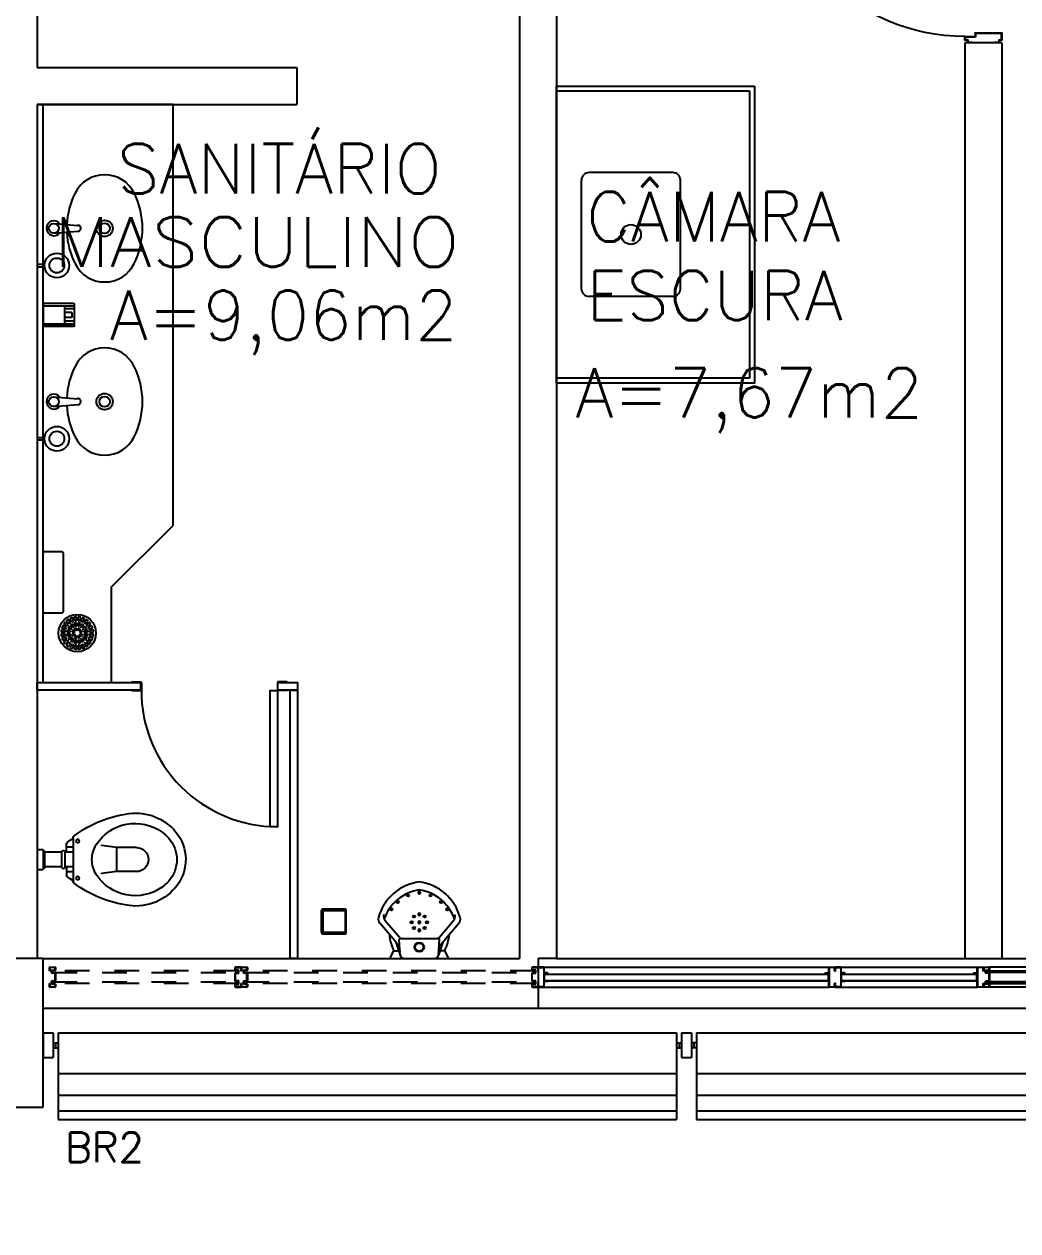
# Model space of a CAD drawing. Header units: millimetres. Extents: x 2128 to 2646, y 1972 to 2207.
# Drawn here: x 2470.959 to 2474.976, y 2053.215 to 2058.09 of the extents above; entities that cross this region are included whole.
import ezdxf

# ---------------------------------------------------------------- set-up
doc = ezdxf.new("R2010")
doc.units = ezdxf.units.MM
doc.linetypes.add('HIDDEN', pattern=[0.375, 0.25, -0.125])
for name, color, linetype in [('AR-ALV', 2, 'Continuous'), ('AR-BANCADAS', 1, 'Continuous'), ('AR-BRISES', 1, 'Continuous'), ('AR-DIVISÓRIAS', 230, 'Continuous'), ('AR-ESQ', 1, 'Continuous'), ('AR-ESTC', 3, 'Continuous'), ('AR-LOUCAS', 2, 'Continuous'), ('AR-PEITORIL', 1, 'Continuous'), ('AR-PORTA', 1, 'Continuous'), ('ar-talude', 1, 'Continuous'), ('AR-TXTCONG', 2, 'Continuous'), ('AR-WC', 7, 'Continuous'), ('BC- VISTA', 1, 'Continuous'), ('BC-CUBA', 1, 'Continuous'), ('BGR- VISTA', 12, 'Continuous'), ('BR-LINHAS', 1, 'Continuous'), ('BR-MONTANTE', 242, 'Continuous'), ('BR-PAINEL', 1, 'Continuous'), ('BR-SUPORTE', 1, 'Continuous'), ('BR-TEXTO', 2, 'Continuous'), ('COZ1', 1, 'Continuous'), ('DT-ESQ-MARCO-V', 1, 'Continuous'), ('DT-ESQ-PERFIL U-C', 2, 'Continuous'), ('DT-ESQ-PROJ', 1, 'HIDDEN'), ('DT-ESQ-VENEZIANA-C', 1, 'Continuous'), ('DT-ESQ-VENEZIANA-V', 1, 'Continuous'), ('DT-ESQ-VIDRO-C', 2, 'Continuous'), ('DT-ESQ-VIDRO-V', 71, 'Continuous'), ('DT-TXTMOD', 1, 'Continuous'), ('DV- VISTA', 2, 'Continuous'), ('DV-TEXTO', 2, 'Continuous'), ('HE_TIGRECAD', 253, 'Continuous'), ('maçaneta', 1, 'Continuous'), ('mov', 1, 'Continuous'), ('PM-PERFIL U-C', 2, 'Continuous'), ('pm1', 2, 'Continuous'), ('pm2', 2, 'Continuous'), ('TEXTO', 2, 'Continuous'), ('WC1', 1, 'Continuous'), ('WC2', 1, 'Continuous'), ('WC3', 1, 'Continuous'), ('Área', 2, 'Continuous')]:
    doc.layers.add(name, color=color, linetype=linetype)
doc.styles.add('S10', font='simplex.shx', dxfattribs={"height": 0.1})
doc.styles.add('S12', font='simplex.shx', dxfattribs={"width": 1.1, "height": 0.12})
doc.styles.add('S16', font='simplex.shx', dxfattribs={"width": 1.1, "height": 0.16})
doc.styles.add('UNB-100', font='simplex.shx', dxfattribs={"height": 0.2})

# ---------------------------------------------------------------- blocks, each defined once
blk = doc.blocks.new('MCTR-01p')
at = {"layer": 'WC1'}
for p, q in [((0.1134, 0), (-0.1134, 0)), ((-0.1169, -0.006), (-0.1028, -0.0318)), ((0.1169, -0.006), (0.1028, -0.0318)), ((-0.1209, -0.0973), (-0.16, -0.1436)), ((0.1209, -0.0973), (0.16, -0.1436))]:
    blk.add_line(p, q, dxfattribs=at)
blk.add_circle((0, -0.0459), 0.019, dxfattribs=at)
for centre, radius, start, end in [((-0.1134, -0.004), 0.00402, 90, 208.6993), ((0.1134, -0.004), 0.00402, 331.3007, 90), ((0.0514, -0.1098), 0.1728, 153.1667, 175.8553), ((-0.0514, -0.1098), 0.1728, 4.1447, 26.8333), ((-0.1408, -0.1598), 0.0251, 139.851, 195.7705), ((0.1408, -0.1598), 0.0251, 344.2295, 40.149), ((0.027, -0.1124), 0.1994, 195.7705, 262.231), ((-0.027, -0.1124), 0.1994, 277.769, 344.2295)]:
    blk.add_arc(centre, radius, start, end, dxfattribs=at)
at = {"layer": 'WC2'}
for p, q in [((-0.1028, -0.0318), (-0.083, -0.0318)), ((-0.0952, -0.0668), (-0.0769, -0.0144)), ((-0.0769, -0.0144), (-0.0814, -0.0774)), ((0.0769, -0.0144), (0.0814, -0.0774)), ((0.0952, -0.0668), (0.0769, -0.0144)), ((0.1028, -0.0318), (0.083, -0.0318)), ((-0.0801, -0.0849), (-0.1388, -0.1544)), ((-0.0929, -0.0641), (-0.1209, -0.0973)), ((0.0773, -0.0817), (-0.0773, -0.0817)), ((0.0801, -0.0849), (0.1388, -0.1544)), ((0.0929, -0.0641), (0.1209, -0.0973))]:
    blk.add_line(p, q, dxfattribs=at)
for centre, radius in [((0, -0.0459), 0.0162), ((-0.0307, -0.1466), 0.00453), ((-0.0216, -0.1233), 0.00453), ((0.0216, -0.1233), 0.00453), ((0.0307, -0.1466), 0.00453), ((-0.1131, -0.1987), 0.00453), ((-0.0216, -0.17), 0.00453), ((0.0216, -0.17), 0.00453), ((0.1131, -0.1987), 0.00453), ((-0.0873, -0.2281), 0.00453), ((0.0873, -0.2281), 0.00453), ((-0.0453, -0.2549), 0.00453), ((0.0453, -0.2549), 0.00453)]:
    blk.add_circle(centre, radius, dxfattribs=at)
for centre, radius, start, end in [((-0.0573, -0.018), 0.02, 115.5204, 169.5817), ((0.0573, -0.018), 0.02, 10.4183, 64.4796), ((-0.1424, -0.0223), 0.0647, 319.851, 355.9846), ((0.1424, -0.0223), 0.0647, 184.0154, 220.149), ((-0.0773, -0.0776), 0.00402, 175.9846, 270), ((-0.0719, -0.0937), 0.012, 89.3581, 133.3239), ((0.0719, -0.0937), 0.012, 46.6761, 90.6419), ((0.0773, -0.0776), 0.00402, 270, 4.0154), ((0, -0.1142), 0.00453, 90, 270), ((0, -0.1466), 0.00453, 90, 270), ((0, -0.1142), 0.00453, 270, 90), ((0, -0.1466), 0.00453, 270, 90), ((-0.1204, -0.1699), 0.024, 139.851, 200.6324), ((0.024, -0.1042), 0.1746, 198.2723, 262.1141), ((0, -0.1791), 0.00453, 90, 270), ((-0.024, -0.1042), 0.1746, 277.8859, 341.7277), ((0, -0.1791), 0.00453, 270, 90), ((0.1204, -0.1699), 0.024, 339.3676, 40.149), ((0.0001, -0.2664), 0.00453, 91.7832, 268.2168), ((-0.0001, -0.2664), 0.00453, 271.7832, 88.2168)]:
    blk.add_arc(centre, radius, start, end, dxfattribs=at)
blk = doc.blocks.new('PB')
at = {"layer": 'mov'}
blk.add_arc((0.0015, 0.0172), 0.55, 359.7335, 90, dxfattribs=at)
at = {"layer": 'pm1'}
blk.add_lwpolyline([(0.0315, 0.5673), (0.0315, 0.0172), (0.0015, 0.0172), (0.0015, 0.5673)], close=True, dxfattribs=at)
at = {"layer": 'pm2'}
for p, q in [((-0.0385, 0.0172), (-0.0008, 0.0172)), ((-0.0385, 0.0158), (-0.0385, 0.0172)), ((-0.0008, 0.0158), (-0.0385, 0.0158)), ((0, 0.015), (0, -0.015)), ((0.0015, -0.0152), (0.0015, 0.015)), ((0.5515, -0.0152), (0.5515, 0.015)), ((0.553, 0.015), (0.553, -0.015)), ((0.5915, 0.0172), (0.5537, 0.0172)), ((0.5537, 0.0158), (0.5915, 0.0158)), ((0.5915, 0.0158), (0.5915, 0.0172)), ((-0.001, -0.016), (-0.0385, -0.016)), ((-0.0385, -0.0175), (-0.0385, -0.016)), ((-0.0385, -0.0175), (-0.0008, -0.0175)), ((0.5915, -0.0175), (0.5537, -0.0175)), ((0.554, -0.016), (0.5915, -0.016)), ((0.5915, -0.0175), (0.5915, -0.016))]:
    blk.add_line(p, q, dxfattribs=at)
for centre, radius, start, end in [((-0.0008, 0.015), 0.00225, 0, 90), ((-0.0008, 0.015), 0.00075, 0, 90), ((0.5537, 0.015), 0.00225, 90, 180), ((0.5537, 0.015), 0.00075, 90, 180), ((-0.001, -0.015), 0.001, 270, 0), ((-0.0008, -0.0152), 0.00225, 270, 0), ((0.5537, -0.0152), 0.00225, 180, 270), ((0.554, -0.015), 0.001, 180, 270)]:
    blk.add_arc(centre, radius, start, end, dxfattribs=at)
blk = doc.blocks.new('CUBA-01P')
at = {"layer": 'WC1'}
blk.add_circle((-0.15, -0.08), 0.05, dxfattribs=at)
for centre, radius, start, end in [((0, -0.4404), 0.3205, 92.8226, 116.4054), ((0, -0.4404), 0.3205, 63.5946, 87.2424), ((-0.0831, -0.273), 0.1336, 116.4054, 243.5946), ((0.0831, -0.273), 0.1336, 296.4054, 63.5946), ((0, -0.1056), 0.3205, 243.5946, 296.4054)]:
    blk.add_arc(centre, radius, start, end, dxfattribs=at)
at = {"layer": 'WC2'}
for p, q in [((-0.1548, 0), (-0.1548, -0.0303)), ((-0.1448, 0), (-0.1448, -0.0303)), ((-0.02, -0.068), (-0.0118, -0.1652)), ((0.02, -0.068), (0.0118, -0.1652))]:
    blk.add_line(p, q, dxfattribs=at)
for centre, radius in [((0, -0.068), 0.02), ((-0.15, -0.08), 0.03), ((0, -0.273), 0.033), ((0, -0.273), 0.0212)]:
    blk.add_circle(centre, radius, dxfattribs=at)
for centre, radius, start, end in [((0.0002, -0.0678), 0.03, 306.4013, 232.6706), ((0.0002, -0.1652), 0.012, 180, 10.1205)]:
    blk.add_arc(centre, radius, start, end, dxfattribs=at)
blk = doc.blocks.new('BGR7')
at = {"layer": 'BGR- VISTA'}
for p, q in [((0, 0), (0, -2.335)), ((0.55, 0), (0, 0)), ((0.55, -1.7), (0.55, 0)), ((0.3, -1.95), (0.55, -1.7)), ((0.3, -1.95), (0.3, -2.335)), ((0, -2.335), (0.3, -2.335))]:
    blk.add_line(p, q, dxfattribs=at)
at = {"layer": 'AR-WC', "rotation": 90}
for p in [(0, -0.5), (0, -1.2)]:
    blk.add_blockref('CUBA-01P', p, dxfattribs=at)
blk = doc.blocks.new('CUBAbnc-01P')
at = {"layer": 'COZ1'}
for p, q in [((-0.25, -0.4705), (-0.25, -0.1305)), ((-0.22, -0.1005), (0.22, -0.1005)), ((0.25, -0.4705), (0.25, -0.1305)), ((-0.22, -0.5005), (0.22, -0.5005))]:
    blk.add_line(p, q, dxfattribs=at)
blk.add_circle((0, -0.3005), 0.04, dxfattribs=at)
for centre, start, end in [((-0.22, -0.1305), 90, 180), ((0.22, -0.1305), 0, 90), ((-0.22, -0.4705), 180, 270), ((0.22, -0.4705), 270, 0)]:
    blk.add_arc(centre, 0.03, start, end, dxfattribs=at)
blk = doc.blocks.new('BCP01')
at = {"layer": 'BC- VISTA'}
for p, q in [((0, -0.02), (0.78, -0.02)), ((0.78, -0.02), (0.78, -1.18)), ((0.78, -1.18), (0, -1.18))]:
    blk.add_line(p, q, dxfattribs=at)
blk.add_lwpolyline([(0.8, 0), (0.8, -1.2), (0, -1.2), (0, 0)], close=True, dxfattribs=at)
at = {"layer": 'BC-CUBA', "rotation": 90}
blk.add_blockref('CUBAbnc-01P', (0, -0.6), dxfattribs=at)
blk = doc.blocks.new('DV5')
at = {"layer": 'DV- VISTA'}
blk.add_lwpolyline([(0.03, 0), (0.03, -1.085), (0, -1.085), (0, 0)], close=True, dxfattribs=at)
at = {"layer": 'DV-TEXTO', "style": 'S12'}
for tag, p, flags in [('ACABAMENTO', (0.3815, -0.3886), 3), ('CANTONEIRA', (0.5815, -0.3886), 3), ('DIVISÓRIA', (-0.0185, -0.3886), 2), ('TAMANHO', (0.1815, -0.3886), 3)]:
    blk.add_attdef(tag, p, '', height=0.12, rotation=90, dxfattribs=dict(at, flags=flags))
blk = doc.blocks.new('DV7')
at = {"layer": 'DV- VISTA'}
blk.add_lwpolyline([(0.03, 0), (0.03, -0.42), (0, -0.42), (0, 0)], close=True, dxfattribs=at)
at = {"layer": 'DV-TEXTO', "style": 'S12'}
for tag, p, flags in [('ACABAMENTO', (0.5921, -0.2951), 3), ('CANTONEIRA', (0.7921, -0.2951), 3), ('DIVISÓRIA', (0.1921, -0.2951), 2), ('TAMANHO', (0.3921, -0.2951), 3)]:
    blk.add_attdef(tag, p, '', height=0.12, rotation=90, dxfattribs=dict(at, flags=flags))
blk = doc.blocks.new('DV8')
at = {"layer": 'DV- VISTA'}
blk.add_lwpolyline([(0, -0.03), (-0.08, -0.03), (-0.08, 0), (0, 0)], close=True, dxfattribs=at)
at = {"layer": 'DV-TEXTO', "style": 'S12'}
for tag, p, flags in [('DIVISÓRIA', (-0.0639, 0.0342), 2), ('TAMANHO', (-0.0639, -0.1658), 3), ('ACABAMENTO', (-0.0639, -0.3658), 3), ('CANTONEIRA', (-0.0639, -0.5658), 3)]:
    blk.add_attdef(tag, p, '', height=0.12, dxfattribs=dict(at, flags=flags))
blk = doc.blocks.new('EF67-P')
at = {"layer": 'DT-ESQ-MARCO-V', "ltscale": 0.1}
for p, q in [((1.9985, -0.035), (3.1515, -0.035)), ((3.1985, -0.035), (3.7515, -0.035)), ((4.3515, -0.035), (3.7985, -0.035)), ((1.9985, -0.115), (3.1515, -0.115)), ((3.1985, -0.115), (3.7515, -0.115)), ((4.3515, -0.115), (3.7985, -0.115))]:
    blk.add_line(p, q, dxfattribs=at)
at = {"layer": 'DT-ESQ-PERFIL U-C', "ltscale": 0.1}
for points in [[(2, -0.0984), (2, -0.061), (2.0135, -0.061, 1), (2.0135, -0.058), (2, -0.058), (2, -0.0365, 0.414214), (1.9985, -0.035), (1.9765, -0.035, 0.414214), (1.975, -0.0365), (1.975, -0.05), (1.9765, -0.05), (1.9765, -0.0365), (1.9985, -0.0365), (1.9985, -0.058, 0.414214), (2, -0.0595, 0.414214), (1.9985, -0.061), (1.9985, -0.0984), (1.9985, -0.1135), (1.9765, -0.1135), (1.9765, -0.1), (1.975, -0.1), (1.975, -0.1135, 0.414214), (1.9765, -0.115), (1.9985, -0.115, 0.414214), (2, -0.1135)], [(3.15, -0.0984), (3.15, -0.061), (3.1365, -0.061, -1), (3.1365, -0.058), (3.15, -0.058), (3.15, -0.0365, -0.414214), (3.1515, -0.035), (3.1735, -0.035, -0.414214), (3.175, -0.0365), (3.175, -0.05), (3.1735, -0.05), (3.1735, -0.0365), (3.1515, -0.0365), (3.1515, -0.058, -0.414214), (3.15, -0.0595, -0.414214), (3.1515, -0.061), (3.1515, -0.0984), (3.1515, -0.1135), (3.1735, -0.1135), (3.1735, -0.1), (3.175, -0.1), (3.175, -0.1135, -0.414214), (3.1735, -0.115), (3.1515, -0.115, -0.414214), (3.15, -0.1135)], [(3.2, -0.0984), (3.2, -0.061), (3.2135, -0.061, 1), (3.2135, -0.058), (3.2, -0.058), (3.2, -0.0365, 0.414214), (3.1985, -0.035), (3.1765, -0.035, 0.414214), (3.175, -0.0365), (3.175, -0.05), (3.1765, -0.05), (3.1765, -0.0365), (3.1985, -0.0365), (3.1985, -0.058, 0.414214), (3.2, -0.0595, 0.414214), (3.1985, -0.061), (3.1985, -0.0984), (3.1985, -0.1135), (3.1765, -0.1135), (3.1765, -0.1), (3.175, -0.1), (3.175, -0.1135, 0.414214), (3.1765, -0.115), (3.1985, -0.115, 0.414214), (3.2, -0.1135)], [(3.75, -0.0984), (3.75, -0.061), (3.7365, -0.061, -1), (3.7365, -0.058), (3.75, -0.058), (3.75, -0.0365, -0.414214), (3.7515, -0.035), (3.7735, -0.035, -0.414214), (3.775, -0.0365), (3.775, -0.05), (3.7735, -0.05), (3.7735, -0.0365), (3.7515, -0.0365), (3.7515, -0.058, -0.414214), (3.75, -0.0595, -0.414214), (3.7515, -0.061), (3.7515, -0.0984), (3.7515, -0.1135), (3.7735, -0.1135), (3.7735, -0.1), (3.775, -0.1), (3.775, -0.1135, -0.414214), (3.7735, -0.115), (3.7515, -0.115, -0.414214), (3.75, -0.1135)], [(3.8, -0.1035), (3.8, -0.1135, -0.414214), (3.7985, -0.115), (3.7765, -0.115, -0.414214), (3.775, -0.1135), (3.775, -0.1), (3.7765, -0.1), (3.7765, -0.113, 0.414214), (3.777, -0.1135), (3.798, -0.1135, 0.414214), (3.7985, -0.113), (3.7985, -0.1035), (3.7855, -0.1035, -0.414214), (3.784, -0.102), (3.784, -0.092, -0.414214), (3.7855, -0.0905), (3.7985, -0.0905), (3.7985, -0.0595), (3.7855, -0.0595, -0.414214), (3.784, -0.058), (3.784, -0.048, -0.414214), (3.7855, -0.0465), (3.7985, -0.0465), (3.7985, -0.037, 0.414214), (3.798, -0.0365), (3.777, -0.0365, 0.414214), (3.7765, -0.037), (3.7765, -0.05), (3.775, -0.05), (3.775, -0.0365, -0.414214), (3.7765, -0.035), (3.7985, -0.035, -0.414214), (3.8, -0.0365), (3.8, -0.0465, -0.414214), (3.7985, -0.048), (3.7855, -0.048), (3.7855, -0.058), (3.7985, -0.058), (3.7985, -0.058, -0.414214), (3.8, -0.0595), (3.8, -0.0905, -0.414214), (3.7985, -0.092), (3.7985, -0.092), (3.7855, -0.092), (3.7855, -0.102), (3.7985, -0.102, -0.414214)], [(2.015, -0.061), (2.0015, -0.061, 0.414214), (2, -0.0625), (2, -0.0895, 0.414214), (2.0015, -0.091), (2.015, -0.091), (2.015, -0.0895), (2.0015, -0.0895), (2.0015, -0.0625), (2.015, -0.0625)], [(3.135, -0.061), (3.1485, -0.061, -0.414214), (3.15, -0.0625), (3.15, -0.0895, -0.414214), (3.1485, -0.091), (3.135, -0.091), (3.135, -0.0895), (3.1485, -0.0895), (3.1485, -0.0625), (3.135, -0.0625)], [(3.215, -0.061), (3.2015, -0.061, 0.414214), (3.2, -0.0625), (3.2, -0.0895, 0.414214), (3.2015, -0.091), (3.215, -0.091), (3.215, -0.0895), (3.2015, -0.0895), (3.2015, -0.0625), (3.215, -0.0625)], [(3.735, -0.061), (3.7485, -0.061, -0.414214), (3.75, -0.0625), (3.75, -0.0895, -0.414214), (3.7485, -0.091), (3.735, -0.091), (3.735, -0.0895), (3.7485, -0.0895), (3.7485, -0.0625), (3.735, -0.0625)]]:
    blk.add_lwpolyline(points, format="xyb", close=True, dxfattribs=at)
for points in [[(2, -0.0595), (2.0135, -0.0595)], [(3.15, -0.0595), (3.1365, -0.0595)], [(3.2, -0.0595), (3.2135, -0.0595)], [(3.75, -0.0595), (3.7365, -0.0595)]]:
    blk.add_lwpolyline(points, dxfattribs=at)
at = {"layer": 'DT-ESQ-PROJ', "ltscale": 0.1}
for points in [[(0.025, -0.1035), (0.025, -0.1135, -0.414214), (0.0235, -0.115), (0.0015, -0.115, -0.414214), (0, -0.1135), (0, -0.1), (0.0015, -0.1), (0.0015, -0.113, 0.414214), (0.002, -0.1135), (0.023, -0.1135, 0.414214), (0.0235, -0.113), (0.0235, -0.1035), (0.0105, -0.1035, -0.414214), (0.009, -0.102), (0.009, -0.092, -0.414214), (0.0105, -0.0905), (0.0235, -0.0905), (0.0235, -0.0595), (0.0105, -0.0595, -0.414214), (0.009, -0.058), (0.009, -0.048, -0.414214), (0.0105, -0.0465), (0.0235, -0.0465), (0.0235, -0.037, 0.414214), (0.023, -0.0365), (0.002, -0.0365, 0.414214), (0.0015, -0.037), (0.0015, -0.05), (0, -0.05), (0, -0.0365, -0.414214), (0.0015, -0.035), (0.0235, -0.035, -0.414214), (0.025, -0.0365), (0.025, -0.0465, -0.414214), (0.0235, -0.048), (0.0105, -0.048), (0.0105, -0.058), (0.0235, -0.058), (0.0235, -0.058, -0.414214), (0.025, -0.0595), (0.025, -0.0905, -0.414214), (0.0235, -0.092), (0.0235, -0.092), (0.0105, -0.092), (0.0105, -0.102), (0.0235, -0.102, -0.414214)], [(0.75, -0.1035), (0.75, -0.1135, 0.414214), (0.7515, -0.115), (0.7735, -0.115, 0.414214), (0.775, -0.1135), (0.775, -0.1), (0.7735, -0.1), (0.7735, -0.113, -0.414214), (0.773, -0.1135), (0.752, -0.1135, -0.414214), (0.7515, -0.113), (0.7515, -0.1035), (0.7645, -0.1035, 0.414214), (0.766, -0.102), (0.766, -0.092, 0.414214), (0.7645, -0.0905), (0.7515, -0.0905), (0.7515, -0.0595), (0.7645, -0.0595, 0.414214), (0.766, -0.058), (0.766, -0.048, 0.414214), (0.7645, -0.0465), (0.7515, -0.0465), (0.7515, -0.037, -0.414214), (0.752, -0.0365), (0.773, -0.0365, -0.414214), (0.7735, -0.037), (0.7735, -0.05), (0.775, -0.05), (0.775, -0.0365, 0.414214), (0.7735, -0.035), (0.7515, -0.035, 0.414214), (0.75, -0.0365), (0.75, -0.0465, 0.414214), (0.7515, -0.048), (0.7645, -0.048), (0.7645, -0.058), (0.7515, -0.058), (0.7515, -0.058, 0.414214), (0.75, -0.0595), (0.75, -0.0905, 0.414214), (0.7515, -0.092), (0.7515, -0.092), (0.7645, -0.092), (0.7645, -0.102), (0.7515, -0.102, 0.414214)], [(0.8, -0.1035), (0.8, -0.1135, -0.414214), (0.7985, -0.115), (0.7765, -0.115, -0.414214), (0.775, -0.1135), (0.775, -0.1), (0.7765, -0.1), (0.7765, -0.113, 0.414214), (0.777, -0.1135), (0.798, -0.1135, 0.414214), (0.7985, -0.113), (0.7985, -0.1035), (0.7855, -0.1035, -0.414214), (0.784, -0.102), (0.784, -0.092, -0.414214), (0.7855, -0.0905), (0.7985, -0.0905), (0.7985, -0.0595), (0.7855, -0.0595, -0.414214), (0.784, -0.058), (0.784, -0.048, -0.414214), (0.7855, -0.0465), (0.7985, -0.0465), (0.7985, -0.037, 0.414214), (0.798, -0.0365), (0.777, -0.0365, 0.414214), (0.7765, -0.037), (0.7765, -0.05), (0.775, -0.05), (0.775, -0.0365, -0.414214), (0.7765, -0.035), (0.7985, -0.035, -0.414214), (0.8, -0.0365), (0.8, -0.0465, -0.414214), (0.7985, -0.048), (0.7855, -0.048), (0.7855, -0.058), (0.7985, -0.058), (0.7985, -0.058, -0.414214), (0.8, -0.0595), (0.8, -0.0905, -0.414214), (0.7985, -0.092), (0.7985, -0.092), (0.7855, -0.092), (0.7855, -0.102), (0.7985, -0.102, -0.414214)], [(1.95, -0.1035), (1.95, -0.1135, 0.414214), (1.9515, -0.115), (1.9735, -0.115, 0.414214), (1.975, -0.1135), (1.975, -0.1), (1.9735, -0.1), (1.9735, -0.113, -0.414214), (1.973, -0.1135), (1.952, -0.1135, -0.414214), (1.9515, -0.113), (1.9515, -0.1035), (1.9645, -0.1035, 0.414214), (1.966, -0.102), (1.966, -0.092, 0.414214), (1.9645, -0.0905), (1.9515, -0.0905), (1.9515, -0.0595), (1.9645, -0.0595, 0.414214), (1.966, -0.058), (1.966, -0.048, 0.414214), (1.9645, -0.0465), (1.9515, -0.0465), (1.9515, -0.037, -0.414214), (1.952, -0.0365), (1.973, -0.0365, -0.414214), (1.9735, -0.037), (1.9735, -0.05), (1.975, -0.05), (1.975, -0.0365, 0.414214), (1.9735, -0.035), (1.9515, -0.035, 0.414214), (1.95, -0.0365), (1.95, -0.0465, 0.414214), (1.9515, -0.048), (1.9645, -0.048), (1.9645, -0.058), (1.9515, -0.058), (1.9515, -0.058, 0.414214), (1.95, -0.0595), (1.95, -0.0905, 0.414214), (1.9515, -0.092), (1.9515, -0.092), (1.9645, -0.092), (1.9645, -0.102), (1.9515, -0.102, 0.414214)]]:
    blk.add_lwpolyline(points, format="xyb", close=True, dxfattribs=at)
for points in [[(0.7625, -0.056), (0.7625, -0.05), (0.0125, -0.05), (0.0125, -0.056)], [(0.7625, -0.094), (0.7625, -0.1), (0.0125, -0.1), (0.0125, -0.094)], [(1.9625, -0.056), (1.9625, -0.05), (0.7875, -0.05), (0.7875, -0.056)], [(1.9625, -0.094), (1.9625, -0.1), (0.7875, -0.1), (0.7875, -0.094)]]:
    blk.add_lwpolyline(points, close=True, dxfattribs=at)
at = {"layer": 'DT-ESQ-VENEZIANA-C', "ltscale": 0.1}
for p, q in [((2.0015, -0.088), (3.1485, -0.088)), ((2.0015, -0.0895), (3.1485, -0.0895)), ((3.2015, -0.088), (3.7485, -0.088)), ((3.2015, -0.0895), (3.7485, -0.0895))]:
    blk.add_line(p, q, dxfattribs=at)
at = {"layer": 'DT-ESQ-VENEZIANA-V', "ltscale": 0.1}
for p, q in [((2.0015, -0.0625), (3.1485, -0.0625)), ((3.2015, -0.0625), (3.7485, -0.0625))]:
    blk.add_line(p, q, dxfattribs=at)
at = {"layer": 'DT-ESQ-VIDRO-C', "ltscale": 0.1}
blk.add_lwpolyline([(3.7875, -0.056), (3.7875, -0.05), (4.3625, -0.05), (4.3625, -0.056)], close=True, dxfattribs=at)
at = {"layer": 'DT-ESQ-VIDRO-V', "ltscale": 0.1}
blk.add_lwpolyline([(3.7875, -0.094), (3.7875, -0.1), (4.3625, -0.1), (4.3625, -0.094)], close=True, dxfattribs=at)
at = {"layer": 'DT-TXTMOD', "ltscale": 0.1, "style": 'S10', "flags": 3}
for tag, p in [('M01A', (0.025, -0.255)), ('M02A', (0.4253, -0.255)), ('M03A', (0.827, -0.255)), ('M04A', (1.2288, -0.255)), ('M05A', (1.6306, -0.255)), ('M06A', (2.0323, -0.255)), ('M07A', (2.4341, -0.255)), ('M08A', (2.8359, -0.255)), ('M09A', (3.2376, -0.255)), ('M10A', (3.6394, -0.255)), ('M11A', (4.0412, -0.255)), ('M12A', (4.4429, -0.255)), ('M13A', (4.8447, -0.255)), ('M14A', (5.2464, -0.255)), ('M15A', (5.6482, -0.255)), ('M16A', (6.05, -0.255))]:
    blk.add_attdef(tag, p, '', height=0.1, dxfattribs=at)
blk = doc.blocks.new('BR-MODULO2')
at = {"layer": 'BR-LINHAS'}
for p, q in [((0.06, -0.2648), (2.56, -0.2648)), ((2.64, -0.2648), (5.14, -0.2648)), ((0.06, -0.3524), (2.56, -0.3524)), ((2.64, -0.3524), (5.14, -0.3524)), ((0.06, -0.4147), (2.56, -0.4147)), ((2.64, -0.4147), (5.14, -0.4147))]:
    blk.add_line(p, q, dxfattribs=at)
at = {"layer": 'BR-MONTANTE'}
for p, q in [((0, -0.1), (0, -0.2)), ((0, -0.1), (0.04, -0.1)), ((0.04, -0.1), (0.04, -0.2)), ((2.5797, -0.1), (2.6197, -0.1)), ((2.5797, -0.1), (2.5797, -0.2)), ((2.6197, -0.1), (2.6197, -0.2)), ((0, -0.2), (0.04, -0.2)), ((2.5797, -0.2), (2.6197, -0.2))]:
    blk.add_line(p, q, dxfattribs=at)
at = {"layer": 'BR-PAINEL'}
for p, q in [((0.06, -0.1), (2.56, -0.1)), ((0.06, -0.1), (0.06, -0.45)), ((2.56, -0.1), (2.56, -0.45)), ((2.64, -0.1), (2.64, -0.45)), ((2.64, -0.1), (5.14, -0.1)), ((0.06, -0.45), (2.56, -0.45)), ((2.64, -0.45), (5.14, -0.45))]:
    blk.add_line(p, q, dxfattribs=at)
at = {"layer": 'BR-SUPORTE'}
for p, q in [((0.04, -0.14), (0.06, -0.14)), ((0.05, -0.14), (0.05, -0.16)), ((2.5597, -0.14), (2.5797, -0.14)), ((2.5697, -0.14), (2.5697, -0.16)), ((2.6397, -0.14), (2.6197, -0.14)), ((2.6297, -0.14), (2.6297, -0.16)), ((0.04, -0.16), (0.06, -0.16)), ((2.5597, -0.16), (2.5797, -0.16)), ((2.6397, -0.16), (2.6197, -0.16))]:
    blk.add_line(p, q, dxfattribs=at)
blk = doc.blocks.new('PM3C')
at = {"layer": 'maçaneta'}
for points in [[(0.02, 0.9), (-0.035, 0.9), (-0.035, 0.79), (0, 0.79), (0, 0.8), (-0.02, 0.8), (-0.02, 0.8785, -0.414214), (-0.0185, 0.88), (0.02, 0.88)], [(0.125, 0.9), (0.07, 0.9), (0.07, 0.88), (0.1085, 0.88, -0.414214), (0.11, 0.8785), (0.11, 0.8), (0.09, 0.8), (0.09, 0.79), (0.125, 0.79)]]:
    blk.add_lwpolyline(points, format="xyb", close=True, dxfattribs=at)
for points in [[(0.02, 0.79), (0.02, 0.83), (0.025, 0.83), (0.025, 0.79)], [(0.07, 0.79), (0.07, 0.83), (0.065, 0.83), (0.065, 0.79)]]:
    blk.add_lwpolyline(points, close=True, dxfattribs=at)
at = {"layer": 'mov'}
blk.add_arc((0.025, 0.15), 0.8, 0, 90, dxfattribs=at)
at = {"layer": 'PM-PERFIL U-C'}
for p, q in [((0.01, 0.14), (0.01, 0.1485)), ((0.0115, 0.15), (0.0235, 0.15)), ((0.012, 0.148), (0.012, 0.1395)), ((0.023, 0.148), (0.012, 0.148)), ((0.023, 0.1085), (0.023, 0.148)), ((0.025, 0.1485), (0.025, 0.109)), ((0.825, 0.1485), (0.825, 0.109)), ((0.8385, 0.15), (0.8265, 0.15)), ((0.827, 0.148), (0.838, 0.148)), ((0.827, 0.1085), (0.827, 0.148)), ((0.838, 0.148), (0.838, 0.1395)), ((0.84, 0.14), (0.84, 0.1485)), ((0, 0.12), (0, 0.1385)), ((0.002, 0.12), (0, 0.12)), ((0.0015, 0.14), (0.01, 0.14)), ((0.002, 0.138), (0.002, 0.12)), ((0.0105, 0.138), (0.002, 0.138)), ((0.038, 0.107), (0.0245, 0.107)), ((0.0385, 0.109), (0.025, 0.109)), ((0.038, 0.107), (0.038, 0.002)), ((0.04, 0.1075), (0.04, 0.0015)), ((0.81, 0.1075), (0.81, 0.0015)), ((0.8115, 0.109), (0.825, 0.109)), ((0.812, 0.107), (0.8255, 0.107)), ((0.812, 0.107), (0.812, 0.002)), ((0.8395, 0.138), (0.848, 0.138)), ((0.8485, 0.14), (0.84, 0.14)), ((0.848, 0.138), (0.848, 0.12)), ((0.848, 0.12), (0.85, 0.12)), ((0.85, 0.12), (0.85, 0.1385)), ((0, 0.03), (0.002, 0.03)), ((0, 0.0115), (0, 0.03)), ((0.01, 0.01), (0.0015, 0.01)), ((0.002, 0.03), (0.002, 0.012)), ((0.002, 0.012), (0.0105, 0.012)), ((0.01, 0.0015), (0.01, 0.01)), ((0.0385, 0), (0.0115, 0)), ((0.012, 0.0105), (0.012, 0.002)), ((0.012, 0.002), (0.038, 0.002)), ((0.8115, 0), (0.8385, 0)), ((0.838, 0.002), (0.812, 0.002)), ((0.838, 0.0105), (0.838, 0.002)), ((0.848, 0.012), (0.8395, 0.012)), ((0.84, 0.0015), (0.84, 0.01)), ((0.84, 0.01), (0.8485, 0.01)), ((0.85, 0.03), (0.848, 0.03)), ((0.848, 0.03), (0.848, 0.012)), ((0.85, 0.0115), (0.85, 0.03))]:
    blk.add_line(p, q, dxfattribs=at)
for centre, start, end in [((0.0115, 0.1485), 90, 180), ((0.0235, 0.1485), 360, 90), ((0.8265, 0.1485), 90, 180), ((0.8385, 0.1485), 0, 90), ((0.0015, 0.1385), 90, 180), ((0.0105, 0.1395), 270, 0), ((0.0245, 0.1085), 180, 270), ((0.0385, 0.1075), 0, 90), ((0.8115, 0.1075), 90, 180), ((0.8255, 0.1085), 270, 0), ((0.8395, 0.1395), 180, 270), ((0.8485, 0.1385), 0, 90), ((0.0015, 0.0115), 180, 270), ((0.0115, 0.0015), 180, 270), ((0.0105, 0.0105), 0, 90), ((0.0385, 0.0015), 269.9386, 0), ((0.8115, 0.0015), 180, 270.0614), ((0.8395, 0.0105), 90, 180), ((0.8385, 0.0015), 270, 0), ((0.8485, 0.0115), 270, 0)]:
    blk.add_arc(centre, 0.0015, start, end, dxfattribs=at)
at = {"layer": 'pm1'}
blk.add_lwpolyline([(0.065, 0.95), (0.065, 0.15), (0.025, 0.15), (0.025, 0.95)], close=True, dxfattribs=at)
blk = doc.blocks.new('BACI-01P')
at = {"layer": 'WC1'}
for p, q in [((0.1191, 0.03), (0.1191, 0.0624)), ((0.146, 0.0857), (0.146, 0.0887)), ((0.1191, 0.03), (0.1139, 0.03)), ((0.1139, 0.0298), (0.1139, -0.0298)), ((0.1191, -0.03), (0.1139, -0.03)), ((0.1191, -0.03), (0.1191, -0.0624)), ((0.146, -0.0857), (0.146, -0.0887))]:
    blk.add_line(p, q, dxfattribs=at)
for centre, radius, start, end in [((0.4364, -0.2936), 0.4837, 97.6805, 126.3454), ((0.3996, -0.0205), 0.2081, 36.8881, 97.6805), ((0.4268, 0), 0.174, 320.4767, 36.8881), ((0.1282, 0.0624), 0.00909, 126.1604, 180), ((0.4044, -0.3155), 0.4771, 122.7818, 126.1604), ((0.1551, 0.0887), 0.00909, 126.3358, 180), ((0.1282, -0.0624), 0.00909, 180, 233.8396), ((0.4044, 0.3155), 0.4771, 233.8396, 237.2182), ((0.1551, -0.0887), 0.00909, 180, 238.9825), ((0.4364, 0.2936), 0.4837, 233.7577, 262.3195), ((0.3996, 0.0205), 0.2081, 262.3195, 320.8979)]:
    blk.add_arc(centre, radius, start, end, dxfattribs=at)
at = {"layer": 'WC2'}
for p, q in [((0.146, -0.0857), (0.146, 0.0857)), ((0, 0.04), (0.023, 0.04)), ((0.025, 0.035), (0.025, 0.038)), ((0.025, -0.035), (0.025, 0.035)), ((0.025, 0.035), (0.028, 0.035)), ((0.03, -0.033), (0.03, 0.033)), ((0.1, 0.03), (0.03, 0.03)), ((0.1, 0.0298), (0.1, -0.0298)), ((0, -0.04), (0.023, -0.04)), ((0.025, -0.038), (0.025, -0.035)), ((0.025, -0.035), (0.028, -0.035)), ((0.1, -0.03), (0.03, -0.03))]:
    blk.add_line(p, q, dxfattribs=at)
for centre, radius, start, end in [((0.3966, -0.0404), 0.1866, 54.2515, 147.3201), ((0.4126, -0.0182), 0.1592, 41.3299, 54.2515), ((0.3335, 0), 0.1117, 147.3201, 180), ((0.4333, 0), 0.1317, 0, 41.3299), ((0.023, 0.038), 0.002, 0, 90), ((0.028, 0.033), 0.002, 0, 90), ((0.107, 0.0298), 0.00697, 0, 180), ((0.3335, 0), 0.1117, 180, 212.6799), ((0.4333, 0), 0.1317, 318.6701, 0), ((0.023, -0.038), 0.002, 270, 0), ((0.028, -0.033), 0.002, 270, 0), ((0.107, -0.0298), 0.00697, 180, 0), ((0.3966, 0.0404), 0.1866, 212.6799, 305.7485), ((0.4126, 0.0182), 0.1592, 305.7485, 318.6701)]:
    blk.add_arc(centre, radius, start, end, dxfattribs=at)
at = {"layer": 'WC3'}
for p, q in [((0.146, 0.0497), (0.1191, 0.0497)), ((0.261, 0.0562), (0.2593, 0.0585)), ((0.3229, 0.0486), (0.261, 0.0562)), ((0.146, 0.03), (0.1191, 0.03)), ((0.3229, 0.0486), (0.3229, -0.0486)), ((0.4015, 0.0486), (0.3229, 0.0486)), ((0.146, -0.03), (0.1191, -0.03)), ((0.3229, -0.0486), (0.261, -0.0562)), ((0.4015, -0.0486), (0.3229, -0.0486)), ((0.146, -0.0497), (0.1191, -0.0497)), ((0.261, -0.0562), (0.2593, -0.0585))]:
    blk.add_line(p, q, dxfattribs=at)
for centre in [(0.1641, 0.075), (0.1641, -0.075)]:
    blk.add_circle(centre, 0.00682, dxfattribs=at)
blk.add_arc((0.4015, 0), 0.0486, 270, 90, dxfattribs=at)
blk = doc.blocks.new('TLHR-01p')
at = {"layer": 'WC1'}
blk.add_lwpolyline([(-0.117, 0.08), (0.117, 0.08, -0.414214), (0.125, 0.072), (0.125, 0.008, -0.414214), (0.117, 0), (-0.117, 0, -0.414214), (-0.125, 0.008), (-0.125, 0.072, -0.414214)], format="xyb", close=True, dxfattribs=at)
blk = doc.blocks.new('SBSPRAY-P')
at = {"layer": 'WC1'}
for p, q in [((-0.0444, 0), (0.0444, 0)), ((-0.0469, -0.122), (-0.0469, -0.0025)), ((-0.0376, -0.0025), (-0.0376, -0.122)), ((0.0376, -0.122), (0.0376, -0.0025)), ((0.0376, -0.0025), (0.0376, -0.122)), ((0.0469, -0.122), (0.0469, -0.0025)), ((-0.0376, -0.0861), (0.0376, -0.0861)), ((-0.0444, -0.1245), (0.0444, -0.1245))]:
    blk.add_line(p, q, dxfattribs=at)
for centre, start, end in [((-0.0444, -0.0025), 90, 180), ((0.0444, -0.0025), 0, 90), ((-0.0351, -0.0025), 90, 180), ((0.0351, -0.0025), 0, 90), ((-0.0444, -0.122), 180, 270), ((-0.0351, -0.122), 180, 270), ((0.0351, -0.122), 270, 360), ((0.0444, -0.122), 270, 0)]:
    blk.add_arc(centre, 0.0025, start, end, dxfattribs=at)
at = {"layer": 'WC2'}
for p, q in [((-0.0247, -0.1245), (-0.0247, -0.0861)), ((-0.0096, -0.1161), (-0.0096, -0.0861)), ((0.0096, -0.1161), (0.0096, -0.0861)), ((0.0247, -0.1245), (0.0247, -0.0861)), ((-0.0096, -0.1161), (0.0096, -0.1161))]:
    blk.add_line(p, q, dxfattribs=at)
blk = doc.blocks.new('caixasifon')
at = {"layer": 'HE_TIGRECAD'}
for p, q in [((-0.0273, 0.0413), (-0.0355, 0.0554)), ((-0.0221, 0.0443), (-0.0303, 0.0584)), ((-0.0157, 0.0469), (-0.0199, 0.0627)), ((-0.0099, 0.0485), (-0.0141, 0.0643)), ((-0.003, 0.0494), (-0.003, 0.0657)), ((0.003, 0.0494), (0.003, 0.0657)), ((0.0099, 0.0485), (0.0141, 0.0643)), ((0.0157, 0.0469), (0.0199, 0.0627)), ((0.0221, 0.0443), (0.0303, 0.0584)), ((0.0273, 0.0413), (0.0355, 0.0554)), ((-0.0494, 0.003), (-0.0657, 0.003)), ((-0.0485, 0.0099), (-0.0643, 0.0141)), ((-0.0469, 0.0157), (-0.0627, 0.0199)), ((-0.0443, 0.0221), (-0.0584, 0.0303)), ((-0.0413, 0.0273), (-0.0554, 0.0355)), ((-0.0371, 0.0328), (-0.0486, 0.0444)), ((-0.0328, 0.0371), (-0.0444, 0.0486)), ((-0.0283, 0.003), (-0.0414, 0.003)), ((-0.0273, 0.0081), (-0.0394, 0.0131)), ((-0.025, 0.0136), (-0.0371, 0.0186)), ((-0.0222, 0.0179), (-0.0314, 0.0271)), ((-0.0179, 0.0222), (-0.0271, 0.0314)), ((-0.0106, 0.003), (-0.0203, 0.003)), ((-0.0136, 0.025), (-0.0186, 0.0371)), ((-0.0096, 0.0054), (-0.0165, 0.0122)), ((-0.0081, 0.0273), (-0.0131, 0.0394)), ((-0.0054, 0.0096), (-0.0122, 0.0165)), ((-0.003, 0.0283), (-0.003, 0.0414)), ((-0.003, 0.0106), (-0.003, 0.0203)), ((0.003, 0.0283), (0.003, 0.0414)), ((0.003, 0.0106), (0.003, 0.0203)), ((0.0054, 0.0096), (0.0122, 0.0165)), ((0.0081, 0.0273), (0.0131, 0.0394)), ((0.0096, 0.0054), (0.0165, 0.0122)), ((0.0106, 0.003), (0.0203, 0.003)), ((0.0136, 0.025), (0.0186, 0.0371)), ((0.0179, 0.0222), (0.0271, 0.0314)), ((0.0222, 0.0179), (0.0314, 0.0271)), ((0.025, 0.0136), (0.0371, 0.0186)), ((0.0273, 0.0081), (0.0394, 0.0131)), ((0.0283, 0.003), (0.0414, 0.003)), ((0.0328, 0.0371), (0.0444, 0.0486)), ((0.0371, 0.0328), (0.0486, 0.0444)), ((0.0413, 0.0273), (0.0554, 0.0355)), ((0.0443, 0.0221), (0.0584, 0.0303)), ((0.0469, 0.0157), (0.0627, 0.0199)), ((0.0485, 0.0099), (0.0643, 0.0141)), ((0.0494, 0.003), (0.0657, 0.003)), ((-0.0494, -0.003), (-0.0657, -0.003)), ((-0.0485, -0.0099), (-0.0643, -0.0141)), ((-0.0469, -0.0157), (-0.0627, -0.0199)), ((-0.0443, -0.0221), (-0.0584, -0.0303)), ((-0.0413, -0.0273), (-0.0554, -0.0355)), ((-0.0371, -0.0328), (-0.0486, -0.0444)), ((-0.0328, -0.0371), (-0.0444, -0.0486)), ((-0.0283, -0.003), (-0.0414, -0.003)), ((-0.0273, -0.0081), (-0.0394, -0.0131)), ((-0.025, -0.0136), (-0.0371, -0.0186)), ((-0.0273, -0.0413), (-0.0355, -0.0554)), ((-0.0222, -0.0179), (-0.0314, -0.0271)), ((-0.0221, -0.0443), (-0.0303, -0.0584)), ((-0.0179, -0.0222), (-0.0271, -0.0314)), ((-0.0106, -0.003), (-0.0203, -0.003)), ((-0.0157, -0.0469), (-0.0199, -0.0627)), ((-0.0136, -0.025), (-0.0186, -0.0371)), ((-0.0096, -0.0054), (-0.0165, -0.0122)), ((-0.0099, -0.0485), (-0.0141, -0.0643)), ((-0.0081, -0.0273), (-0.0131, -0.0394)), ((-0.0054, -0.0096), (-0.0122, -0.0165)), ((-0.003, -0.0106), (-0.003, -0.0203)), ((-0.003, -0.0283), (-0.003, -0.0414)), ((0.003, -0.0106), (0.003, -0.0203)), ((0.003, -0.0283), (0.003, -0.0414)), ((0.0054, -0.0096), (0.0122, -0.0165)), ((0.0081, -0.0273), (0.0131, -0.0394)), ((0.0096, -0.0054), (0.0165, -0.0122)), ((0.0099, -0.0485), (0.0141, -0.0643)), ((0.0106, -0.003), (0.0203, -0.003)), ((0.0136, -0.025), (0.0186, -0.0371)), ((0.0157, -0.0469), (0.0199, -0.0627)), ((0.0179, -0.0222), (0.0271, -0.0314)), ((0.0221, -0.0443), (0.0303, -0.0584)), ((0.0222, -0.0179), (0.0314, -0.0271)), ((0.025, -0.0136), (0.0371, -0.0186)), ((0.0273, -0.0081), (0.0394, -0.0131)), ((0.0273, -0.0413), (0.0355, -0.0554)), ((0.0283, -0.003), (0.0414, -0.003)), ((0.0328, -0.0371), (0.0444, -0.0486)), ((0.0371, -0.0328), (0.0486, -0.0444)), ((0.0413, -0.0273), (0.0554, -0.0355)), ((0.0443, -0.0221), (0.0584, -0.0303)), ((0.0469, -0.0157), (0.0627, -0.0199)), ((0.0485, -0.0099), (0.0643, -0.0141)), ((0.0494, -0.003), (0.0657, -0.003)), ((-0.003, -0.0494), (-0.003, -0.0657)), ((0.003, -0.0494), (0.003, -0.0657))]:
    blk.add_line(p, q, dxfattribs=at)
blk.add_circle((0, 0), 0.0755, dxfattribs=at)
for radius, start, end in [(0.0658, 122.6132, 132.3868), (0.0658, 107.6132, 117.3868), (0.0658, 92.6132, 102.3868), (0.0495, 93.4746, 101.5254), (0.0658, 77.6132, 87.3868), (0.0495, 78.4746, 86.5254), (0.0658, 62.6132, 72.3868), (0.0658, 47.6132, 57.3868), (0.0658, 167.6132, 177.3868), (0.0658, 152.6132, 162.3868), (0.0658, 137.6132, 147.3868), (0.0495, 168.4746, 176.5254), (0.0495, 153.4746, 161.5254), (0.0415, 161.6455, 175.8545), (0.0495, 138.4746, 146.5254), (0.0415, 139.1455, 153.3545), (0.0495, 123.4746, 131.5254), (0.0285, 163.5423, 173.9577), (0.0415, 116.6455, 130.8545), (0.0285, 141.0423, 151.4577), (0.0495, 108.4746, 116.5254), (0.0205, 143.415, 171.585), (0.0285, 118.5423, 128.9577), (0.0415, 94.1455, 108.3545), (0.0205, 98.415, 126.585), (0.011, 150.8266, 164.1734), (0.0285, 96.0423, 106.4577), (0.011, 105.8266, 119.1734), (0.0415, 71.6455, 85.8545), (0.0285, 73.5423, 83.9577), (0.0205, 53.415, 81.585), (0.011, 60.8266, 74.1734), (0.011, 15.8266, 29.1734), (0.0285, 51.0423, 61.4577), (0.0495, 63.4746, 71.5254), (0.0205, 8.415, 36.585), (0.0415, 49.1455, 63.3545), (0.0285, 28.5423, 38.9577), (0.0495, 48.4746, 56.5254), (0.0285, 6.0423, 16.4577), (0.0415, 26.6455, 40.8545), (0.0495, 33.4746, 41.5254), (0.0415, 4.1455, 18.3545), (0.0495, 18.4746, 26.5254), (0.0495, 3.4746, 11.5254), (0.0658, 32.6132, 42.3868), (0.0658, 17.6132, 27.3868), (0.0658, 2.6132, 12.3868), (0.0658, 182.6132, 192.3868), (0.0658, 197.6132, 207.3868), (0.0658, 212.6132, 222.3868), (0.0495, 183.4746, 191.5254), (0.0495, 198.4746, 206.5254), (0.0658, 227.6132, 237.3868), (0.0415, 184.1455, 198.3545), (0.0495, 213.4746, 221.5254), (0.0415, 206.6455, 220.8545), (0.0495, 228.4746, 236.5254), (0.0285, 186.0423, 196.4577), (0.0415, 229.1455, 243.3545), (0.0285, 208.5423, 218.9577), (0.0495, 243.4746, 251.5254), (0.0205, 188.415, 216.585), (0.0285, 231.0423, 241.4577), (0.0415, 251.6455, 265.8545), (0.0205, 233.415, 261.585), (0.011, 195.8266, 209.1734), (0.0495, 258.4746, 266.5254), (0.0285, 253.5423, 263.9577), (0.011, 240.8266, 254.1734), (0.011, 285.8266, 299.1734), (0.0205, 278.415, 306.585), (0.0285, 276.0423, 286.4577), (0.0415, 274.1455, 288.3545), (0.0495, 273.4746, 281.5254), (0.011, 330.8266, 344.1734), (0.0285, 298.5423, 308.9577), (0.0495, 288.4746, 296.5254), (0.0205, 323.415, 351.585), (0.0415, 296.6455, 310.8545), (0.0285, 321.0423, 331.4577), (0.0285, 343.5423, 353.9577), (0.0495, 303.4746, 311.5254), (0.0415, 319.1455, 333.3545), (0.0658, 302.6132, 312.3868), (0.0495, 318.4746, 326.5254), (0.0415, 341.6455, 355.8545), (0.0495, 333.4746, 341.5254), (0.0495, 348.4746, 356.5254), (0.0658, 317.6132, 327.3868), (0.0658, 332.6132, 342.3868), (0.0658, 347.6132, 357.3868), (0.0658, 242.6132, 252.3868), (0.0658, 257.6132, 267.3868), (0.0658, 272.6132, 282.3868), (0.0658, 287.6132, 297.3868)]:
    blk.add_arc((0, 0), radius, start, end, dxfattribs=at)
blk = doc.blocks.new('ralomic')
at = {"layer": 'HE_TIGRECAD'}
for p, q in [((0.0449, 0.0998), (-0.0449, 0.0998)), ((-0.0499, 0.005), (-0.0499, 0.0948)), ((-0.0474, 0.006), (-0.0474, 0.0938)), ((-0.0471, 0.09165), (-0.0471, 0.00345)), ((-0.04475, 0.09215), (-0.04475, 0.00765)), ((-0.0441, 0.09465), (0.0441, 0.09465)), ((0.0439, 0.0973), (-0.0439, 0.0973)), ((0.04225, 0.09465), (-0.04225, 0.09465)), ((0.04475, 0.09215), (0.04475, 0.00765)), ((0.0471, 0.09165), (0.0471, 0.00345)), ((0.0474, 0.006), (0.0474, 0.0938)), ((0.0499, 0.005), (0.0499, 0.0948)), ((0.0449, 0), (-0.0449, 0)), ((-0.0441, 0.00045), (0.0441, 0.00045)), ((0.0439, 0.0025), (-0.0439, 0.0025)), ((0.04225, 0.00515), (-0.04225, 0.00515))]:
    blk.add_line(p, q, dxfattribs=at)
for centre, radius, start, end in [((-0.0449, 0.0948), 0.005, 90, 180), ((0.0449, 0.0948), 0.005, 0, 90), ((-0.0439, 0.0938), 0.0035, 90, 180), ((-0.0441, 0.09165), 0.003, 90, 180), ((-0.04225, 0.09215), 0.0025, 90, 180), ((0.04225, 0.09215), 0.0025, 0, 90), ((0.0439, 0.0938), 0.0035, 0, 90), ((0.0441, 0.09165), 0.003, 0, 90), ((-0.0449, 0.005), 0.005, 180, 270), ((-0.0439, 0.006), 0.0035, 180, 270), ((-0.0441, 0.00345), 0.003, 180, 270), ((-0.04225, 0.00765), 0.0025, 180, 270), ((0.04225, 0.00765), 0.0025, 270, 0), ((0.0439, 0.006), 0.0035, 270, 0), ((0.0441, 0.00345), 0.003, 270, 0), ((0.0449, 0.005), 0.005, 270, 0)]:
    blk.add_arc(centre, radius, start, end, dxfattribs=at)

msp = doc.modelspace()

# ---------------------------------------------------------------- linework, layer by layer
at = {"layer": 'AR-ALV'}
for p, q in [((2471.0115, 2058.9651), (2471.0115, 2057.9151)), ((2472.9615, 2058.9651), (2472.9615, 2054.3151)), ((2473.1115, 2058.9651), (2473.1115, 2054.3151)), ((2474.9115, 2058.0151), (2474.7615, 2058.0151)), ((2474.7615, 2058.0151), (2474.7615, 2054.3151)), ((2474.9115, 2058.0151), (2474.9115, 2054.3151)), ((2471.0115, 2057.9151), (2472.0615, 2057.9151)), ((2472.0615, 2057.9151), (2472.0615, 2057.7651)), ((2471.0115, 2057.7651), (2472.0615, 2057.7651)), ((2471.0115, 2057.7651), (2471.0115, 2054.3151)), ((2471.0365, 2054.3151), (2472.9615, 2054.3151)), ((2473.0365, 2054.3151), (2473.0365, 2054.1151)), ((2473.1115, 2054.3151), (2473.0365, 2054.3151)), ((2474.7615, 2054.3151), (2474.9115, 2054.3151)), ((2471.0365, 2054.1151), (2473.0365, 2054.1151))]:
    msp.add_line(p, q, dxfattribs=at)
at = {"layer": 'AR-ESTC'}
for p, q in [((2471.0365, 2054.3151), (2470.8365, 2054.3151)), ((2471.0365, 2053.7151), (2471.0365, 2054.3151)), ((2470.8365, 2053.7151), (2471.0365, 2053.7151))]:
    msp.add_line(p, q, dxfattribs=at)
at = {"layer": 'AR-PEITORIL'}
for p, q in [((2473.1115, 2054.3151), (2476.2365, 2054.3151)), ((2473.0365, 2054.1151), (2476.2365, 2054.1151))]:
    msp.add_line(p, q, dxfattribs=at)
at = {"layer": 'ar-talude'}
msp.add_open_spline([(2450.6541, 2053.8237), (2451.1573, 2047.3259), (2453.8437, 2032.3301), (2471.2283, 2019.1844), (2482.4538, 2021.8974), (2490.735, 2027.597), (2497.912, 2040.0992), (2502.9181, 2051.0293), (2507.4821, 2059.7435), (2509.4948, 2065.5907)], degree=3, knots=[0.874603, 0.874603, 0.874603, 0.874603, 13.033613, 24.300817, 33.994288, 45.623477, 57.311406, 66.544355, 85.146679, 85.146679, 85.146679, 85.146679], dxfattribs=at)
at = {"layer": 'WC2'}
for p, q in [((2471.0365, 2057.7651), (2471.0115, 2057.7651)), ((2471.0115, 2057.7651), (2471.0115, 2055.4301)), ((2471.0365, 2055.4301), (2471.0365, 2057.7651)), ((2471.0115, 2055.4301), (2471.0365, 2055.4301))]:
    msp.add_line(p, q, dxfattribs=at)

# ---------------------------------------------------------------- block references
for name, p in [('caixasifon', (2471.174, 2055.6301)), ('ralomic', (2472.2115, 2054.4152))]:
    msp.add_blockref(name, p)
at = {"layer": 'AR-BANCADAS'}
msp.add_blockref('BCP01', (2473.1115, 2057.8401), dxfattribs=at)
at = {"layer": 'AR-BRISES'}
ref = msp.add_blockref('BR-MODULO2', (2471.0365, 2054.1151), dxfattribs=at)
ref.add_attrib('BR', 'BR2', (2471.1249, 2053.4927), dxfattribs={"layer": 'BR-TEXTO', "height": 0.12, "style": 'S12'})
at = {"layer": 'AR-DIVISÓRIAS', "rotation": 270}
msp.add_blockref('DV7', (2471.4315, 2055.4301), dxfattribs=at)
at = {"layer": 'AR-DIVISÓRIAS'}
for name, p in [('DV8', (2472.0645, 2055.4301)), ('DV5', (2472.0345, 2055.4001))]:
    msp.add_blockref(name, p, dxfattribs=at)
at = {"layer": 'AR-ESQ'}
msp.add_blockref('EF67-P', (2471.0615, 2054.3151), dxfattribs=at)
at = {"layer": 'AR-LOUCAS', "xscale": -1, "rotation": 90}
msp.add_blockref('SBSPRAY-P', (2471.0365, 2056.9151), dxfattribs=at)
at = {"layer": 'AR-LOUCAS', "rotation": 270}
msp.add_blockref('TLHR-01p', (2471.0365, 2055.8351), dxfattribs=at)
at = {"layer": 'AR-PORTA', "xscale": -1, "rotation": 90}
msp.add_blockref('PM3C', (2474.9115, 2058.8651), dxfattribs=at)
at = {"layer": 'AR-PORTA', "rotation": 180}
msp.add_blockref('PB', (2471.9845, 2055.4151), dxfattribs=at)
at = {"layer": 'AR-WC', "xscale": -1, "rotation": 180}
msp.add_blockref('BACI-01P', (2471.0115, 2054.7151), dxfattribs=at)
at = {"layer": 'AR-WC', "rotation": 180}
msp.add_blockref('MCTR-01p', (2472.5565, 2054.3151), dxfattribs=at)
at = {"layer": 'BGR- VISTA'}
msp.add_blockref('BGR7', (2471.0115, 2057.7651), dxfattribs=at)

# ---------------------------------------------------------------- texts
at = {"layer": 'AR-TXTCONG', "style": 'S16', "width": 1.1}
msp.add_text('MASCULINO', height=0.2, rotation=360, dxfattribs=at).set_placement((2471.0788, 2057.1098))
at = {"layer": 'TEXTO', "style": 'UNB-100'}
for s, p in [('SANITÁRIO ', (2471.3347, 2057.4061)), ('CÂMARA', (2473.2311, 2057.2122)), ('ESCURA', (2473.2311, 2056.8939))]:
    msp.add_text(s, height=0.2, dxfattribs=at).set_placement(p)
at = {"layer": 'Área', "style": 'UNB-100'}
for s, p in [('A=9,06m2', (2471.3054, 2056.8145)), ('A=7,67m2', (2473.1873, 2056.5005))]:
    msp.add_text(s, height=0.2, dxfattribs=at).set_placement(p)

doc.saveas('drawing.dxf')
